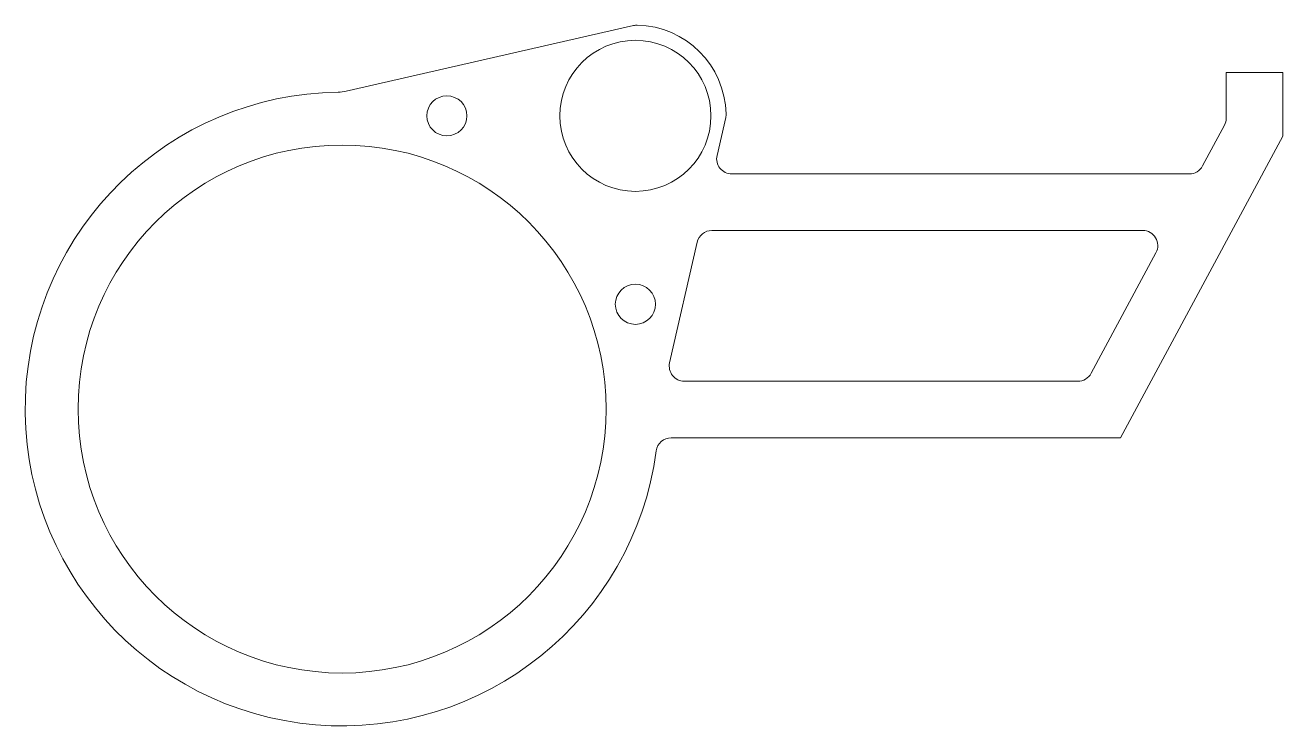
# Model space of a CAD drawing. Header units: inches. Extents: x 0.3 to 8.64, y 0.2 to 4.85.
import ezdxf

# ---------------------------------------------------------------- set-up
doc = ezdxf.new("R2010")
doc.units = ezdxf.units.IN
doc.header["$MEASUREMENT"] = 0

msp = doc.modelspace()

# ---------------------------------------------------------------- linework, layer by layer
at = {"color": 7, "linetype": 'Continuous', "lineweight": 15}
for p, q in [((4.3377, 4.8478), (2.4314, 4.412)), ((8.2672, 4.5358), (8.2672, 4.2332)), ((8.6422, 4.5358), (8.2672, 4.5358)), ((8.6422, 4.1136), (8.6422, 4.5358)), ((4.8906, 3.9859), (4.9481, 4.2374)), ((8.2552, 4.1859), (8.1103, 3.9162)), ((7.5667, 2.1136), (8.6422, 4.1136)), ((8.0222, 3.8636), (4.9881, 3.8636)), ((4.8566, 3.4886), (7.713, 3.4886)), ((4.5762, 2.6109), (4.7591, 3.4109)), ((7.8011, 3.3412), (7.3709, 2.5412)), ((7.2828, 2.4886), (4.6737, 2.4886)), ((4.5869, 2.1136), (7.5667, 2.1136))]:
    msp.add_line(p, q, dxfattribs=at)
for centre, radius in [((4.3492, 4.2489), 0.501), ((3.0992, 4.2489), 0.133), ((2.4047, 2.3043), 1.751), ((4.3492, 2.9989), 0.133)]:
    msp.add_circle(centre, radius, dxfattribs=at)
for centre, radius, start, end in [((4.36, 4.7503), 0.1, 88.7685, 102.87714), ((4.3492, 4.2489), 0.6015, 1.2315, 88.7685), ((2.4047, 2.3043), 2.1015, 90.70648, 352.41108), ((2.3757, 4.6557), 0.25, 270.70648, 282.87714), ((4.8506, 4.2597), 0.1, 347.12286, 1.2315), ((8.1672, 4.2332), 0.1, 331.73233, 0), ((4.9881, 3.9636), 0.1, 167.12286, 270), ((8.0222, 3.9636), 0.1, 270, 331.73233), ((4.8566, 3.3886), 0.1, 90, 167.12286), ((7.713, 3.3886), 0.1, 331.73233, 90), ((4.6737, 2.5886), 0.1, 167.12286, 270), ((7.2828, 2.5886), 0.1, 270, 331.73233), ((4.5869, 2.0136), 0.1, 90, 172.41108)]:
    msp.add_arc(centre, radius, start, end, dxfattribs=at)

doc.saveas('drawing.dxf')
